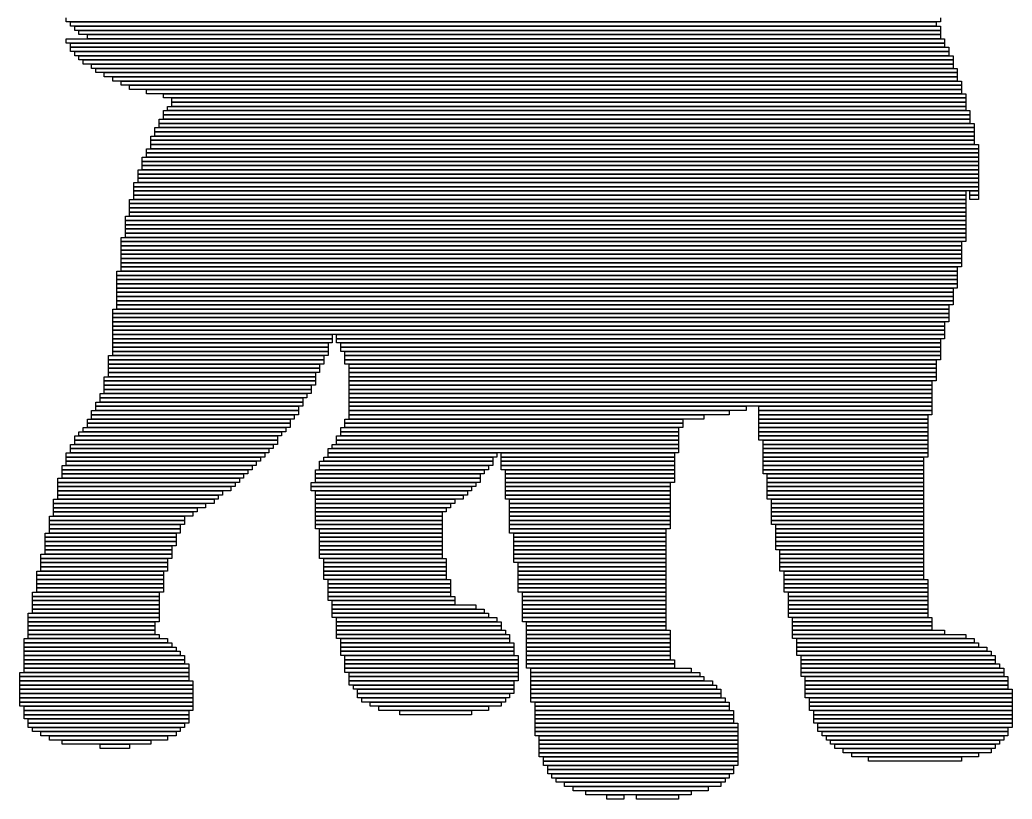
# Model space of a CAD drawing. Extents: x 379 to 645, y 318 to 706.
# Drawn here: x 379 to 614, y 318 to 502.5 of the extents above; entities that cross this region are included whole.
import ezdxf

# ---------------------------------------------------------------- set-up
doc = ezdxf.new("R2010")
doc.units = 0

msp = doc.modelspace()

# ---------------------------------------------------------------- linework, layer by layer
for p, q in [((390, 502), (390, 503)), ((597, 503), (597, 502)), ((597, 502), (390, 502)), ((391, 502), (596, 502)), ((391, 501), (391, 502)), ((596, 501), (391, 501)), ((392, 501), (597, 501)), ((392, 500), (392, 501)), ((596, 502), (596, 501)), ((597, 501), (597, 500)), ((597, 500), (392, 500)), ((393, 500), (597, 500)), ((393, 499), (393, 500)), ((597, 499), (393, 499)), ((395, 499), (597, 499)), ((395, 498), (395, 499)), ((597, 500), (597, 499)), ((597, 499), (597, 498)), ((390, 498), (598, 498)), ((390, 497), (390, 498)), ((598, 497), (390, 497)), ((391, 497), (598, 497)), ((391, 496), (391, 497)), ((598, 496), (391, 496)), ((391, 496), (599, 496)), ((391, 495), (391, 496)), ((597, 498), (395, 498)), ((598, 498), (598, 497)), ((598, 497), (598, 496)), ((599, 496), (599, 495)), ((599, 495), (391, 495)), ((392, 495), (599, 495)), ((392, 494), (392, 495)), ((599, 494), (392, 494)), ((393, 494), (600, 494)), ((393, 493), (393, 494)), ((599, 495), (599, 494)), ((600, 494), (600, 493)), ((600, 493), (393, 493)), ((394, 493), (600, 493)), ((394, 492), (394, 493)), ((600, 492), (394, 492)), ((396, 492), (600, 492)), ((396, 491), (396, 492)), ((600, 493), (600, 492)), ((600, 492), (600, 491)), ((600, 491), (396, 491)), ((397, 491), (601, 491)), ((397, 490), (397, 491)), ((601, 490), (397, 490)), ((399, 490), (601, 490)), ((399, 489), (399, 490)), ((601, 489), (399, 489)), ((401, 489), (601, 489)), ((401, 488), (401, 489)), ((601, 491), (601, 490)), ((601, 490), (601, 489)), ((601, 489), (601, 488)), ((601, 488), (401, 488)), ((403, 488), (602, 488)), ((403, 487), (403, 488)), ((602, 487), (403, 487)), ((405, 487), (602, 487)), ((405, 486), (405, 487)), ((602, 488), (602, 487)), ((602, 487), (602, 486)), ((602, 486), (405, 486)), ((409, 486), (602, 486)), ((409, 485), (409, 486)), ((602, 485), (409, 485)), ((413, 485), (603, 485)), ((413, 484), (413, 485)), ((602, 486), (602, 485)), ((603, 485), (603, 484)), ((603, 484), (413, 484)), ((414, 482), (603, 482)), ((414, 481), (414, 482)), ((415, 484), (603, 484)), ((415, 483), (415, 484)), ((603, 483), (415, 483)), ((415, 483), (603, 483)), ((415, 482), (415, 483)), ((603, 482), (415, 482)), ((603, 484), (603, 483)), ((603, 483), (603, 482)), ((603, 482), (603, 481)), ((413, 481), (604, 481)), ((413, 480), (413, 481)), ((604, 480), (413, 480)), ((413, 480), (604, 480)), ((413, 479), (413, 480)), ((603, 481), (414, 481)), ((604, 481), (604, 480)), ((604, 480), (604, 479)), ((412, 479), (604, 479)), ((412, 478), (412, 479)), ((604, 478), (412, 478)), ((412, 478), (605, 478)), ((412, 477), (412, 478)), ((604, 479), (413, 479)), ((604, 479), (604, 478)), ((605, 478), (605, 477)), ((410, 475), (605, 475)), ((410, 474), (410, 475)), ((411, 477), (605, 477)), ((411, 476), (411, 477)), ((605, 476), (411, 476)), ((411, 476), (605, 476)), ((411, 475), (411, 476)), ((605, 475), (411, 475)), ((605, 477), (412, 477)), ((605, 477), (605, 476)), ((605, 476), (605, 475)), ((605, 475), (605, 474)), ((605, 474), (410, 474)), ((410, 474), (605, 474)), ((410, 473), (410, 474)), ((605, 473), (410, 473)), ((410, 473), (606, 473)), ((410, 472), (410, 473)), ((605, 474), (605, 473)), ((606, 473), (606, 472)), ((408, 470), (606, 470)), ((408, 469), (408, 470)), ((409, 472), (606, 472)), ((409, 471), (409, 472)), ((606, 471), (409, 471)), ((409, 471), (606, 471)), ((409, 470), (409, 471)), ((606, 470), (409, 470)), ((606, 472), (410, 472)), ((606, 472), (606, 471)), ((606, 471), (606, 470)), ((606, 470), (606, 469)), ((606, 469), (408, 469)), ((408, 469), (606, 469)), ((408, 468), (408, 469)), ((606, 468), (408, 468)), ((408, 468), (606, 468)), ((408, 467), (408, 468)), ((606, 469), (606, 468)), ((606, 468), (606, 467)), ((407, 467), (606, 467)), ((407, 466), (407, 467)), ((606, 466), (407, 466)), ((407, 466), (606, 466)), ((407, 465), (407, 466)), ((606, 467), (408, 467)), ((606, 467), (606, 466)), ((606, 466), (606, 465)), ((406, 464), (606, 464)), ((406, 463), (406, 464)), ((606, 463), (406, 463)), ((406, 463), (606, 463)), ((406, 462), (406, 463)), ((606, 465), (407, 465)), ((407, 465), (606, 465)), ((407, 464), (407, 465)), ((606, 464), (407, 464)), ((606, 465), (606, 464)), ((606, 464), (606, 463)), ((606, 463), (606, 462)), ((606, 462), (406, 462)), ((406, 462), (603, 462)), ((406, 461), (406, 462)), ((603, 461), (406, 461)), ((406, 461), (603, 461)), ((406, 460), (406, 461)), ((603, 462), (603, 461)), ((603, 461), (603, 460)), ((604, 462), (606, 462)), ((604, 461), (604, 462)), ((606, 461), (604, 461)), ((604, 461), (606, 461)), ((604, 460), (604, 461)), ((606, 462), (606, 461)), ((606, 461), (606, 460)), ((405, 460), (603, 460)), ((405, 459), (405, 460)), ((603, 459), (405, 459)), ((405, 459), (603, 459)), ((405, 458), (405, 459)), ((603, 460), (406, 460)), ((603, 460), (603, 459)), ((603, 459), (603, 458)), ((606, 460), (604, 460)), ((404, 456), (603, 456)), ((404, 455), (404, 456)), ((603, 458), (405, 458)), ((405, 458), (603, 458)), ((405, 457), (405, 458)), ((603, 457), (405, 457)), ((405, 457), (603, 457)), ((405, 456), (405, 457)), ((603, 456), (405, 456)), ((603, 458), (603, 457)), ((603, 457), (603, 456)), ((603, 456), (603, 455)), ((603, 455), (404, 455)), ((404, 455), (603, 455)), ((404, 454), (404, 455)), ((603, 454), (404, 454)), ((404, 454), (603, 454)), ((404, 453), (404, 454)), ((603, 455), (603, 454)), ((603, 454), (603, 453)), ((603, 453), (404, 453)), ((404, 453), (603, 453)), ((404, 452), (404, 453)), ((603, 452), (404, 452)), ((404, 452), (603, 452)), ((404, 451), (404, 452)), ((603, 453), (603, 452)), ((603, 452), (603, 451)), ((403, 451), (603, 451)), ((403, 450), (403, 451)), ((603, 450), (403, 450)), ((403, 450), (602, 450)), ((403, 449), (403, 450)), ((602, 449), (403, 449)), ((403, 449), (602, 449)), ((403, 448), (403, 449)), ((603, 451), (404, 451)), ((602, 450), (602, 449)), ((602, 449), (602, 448)), ((603, 451), (603, 450)), ((602, 448), (403, 448)), ((403, 448), (602, 448)), ((403, 447), (403, 448)), ((602, 447), (403, 447)), ((403, 447), (602, 447)), ((403, 446), (403, 447)), ((602, 448), (602, 447)), ((602, 447), (602, 446)), ((602, 446), (403, 446)), ((403, 446), (602, 446)), ((403, 445), (403, 446)), ((602, 445), (403, 445)), ((403, 445), (602, 445)), ((403, 444), (403, 445)), ((602, 446), (602, 445)), ((602, 445), (602, 444)), ((402, 443), (601, 443)), ((402, 442), (402, 443)), ((601, 442), (402, 442)), ((402, 442), (601, 442)), ((402, 441), (402, 442)), ((602, 444), (403, 444)), ((403, 444), (601, 444)), ((403, 443), (403, 444)), ((601, 443), (403, 443)), ((601, 444), (601, 443)), ((601, 443), (601, 442)), ((601, 442), (601, 441)), ((601, 441), (402, 441)), ((402, 441), (601, 441)), ((402, 440), (402, 441)), ((601, 440), (402, 440)), ((402, 440), (601, 440)), ((402, 439), (402, 440)), ((601, 441), (601, 440)), ((601, 440), (601, 439)), ((601, 439), (402, 439)), ((402, 439), (600, 439)), ((402, 438), (402, 439)), ((600, 438), (402, 438)), ((402, 438), (600, 438)), ((402, 437), (402, 438)), ((600, 439), (600, 438)), ((600, 438), (600, 437)), ((600, 437), (402, 437)), ((402, 437), (600, 437)), ((402, 436), (402, 437)), ((600, 436), (402, 436)), ((402, 436), (600, 436)), ((402, 435), (402, 436)), ((600, 435), (402, 435)), ((402, 435), (599, 435)), ((402, 434), (402, 435)), ((599, 435), (599, 434)), ((600, 437), (600, 436)), ((600, 436), (600, 435)), ((401, 434), (599, 434)), ((401, 433), (401, 434)), ((599, 433), (401, 433)), ((401, 433), (599, 433)), ((401, 432), (401, 433)), ((599, 434), (402, 434)), ((599, 434), (599, 433)), ((599, 433), (599, 432)), ((599, 432), (401, 432)), ((401, 432), (599, 432)), ((401, 431), (401, 432)), ((599, 431), (401, 431)), ((401, 431), (598, 431)), ((401, 430), (401, 431)), ((598, 431), (598, 430)), ((599, 432), (599, 431)), ((598, 430), (401, 430)), ((401, 430), (598, 430)), ((401, 429), (401, 430)), ((598, 429), (401, 429)), ((401, 429), (598, 429)), ((401, 428), (401, 429)), ((598, 428), (401, 428)), ((401, 428), (453, 428)), ((401, 427), (401, 428)), ((453, 428), (453, 427)), ((454, 428), (598, 428)), ((454, 427), (454, 428)), ((598, 430), (598, 429)), ((598, 429), (598, 428)), ((598, 428), (598, 427)), ((453, 427), (401, 427)), ((401, 427), (453, 427)), ((401, 426), (401, 427)), ((453, 426), (401, 426)), ((401, 426), (452, 426)), ((401, 425), (401, 426)), ((452, 426), (452, 425)), ((453, 427), (453, 426)), ((598, 427), (454, 427)), ((454, 427), (597, 427)), ((454, 426), (454, 427)), ((597, 426), (454, 426)), ((455, 426), (597, 426)), ((455, 425), (455, 426)), ((597, 427), (597, 426)), ((597, 426), (597, 425)), ((400, 423), (451, 423)), ((400, 422), (400, 423)), ((452, 425), (401, 425)), ((401, 425), (452, 425)), ((401, 424), (401, 425)), ((452, 424), (401, 424)), ((401, 424), (452, 424)), ((401, 423), (401, 424)), ((452, 423), (401, 423)), ((451, 423), (451, 422)), ((452, 425), (452, 424)), ((452, 424), (452, 423)), ((597, 425), (455, 425)), ((455, 425), (597, 425)), ((455, 424), (455, 425)), ((597, 424), (455, 424)), ((456, 424), (597, 424)), ((456, 423), (456, 424)), ((597, 423), (456, 423)), ((456, 423), (597, 423)), ((456, 422), (456, 423)), ((597, 425), (597, 424)), ((597, 424), (597, 423)), ((597, 423), (597, 422)), ((451, 422), (400, 422)), ((400, 422), (451, 422)), ((400, 421), (400, 422)), ((451, 421), (400, 421)), ((400, 421), (450, 421)), ((400, 420), (400, 421)), ((450, 421), (450, 420)), ((451, 422), (451, 421)), ((597, 422), (456, 422)), ((456, 422), (596, 422)), ((456, 421), (456, 422)), ((596, 421), (456, 421)), ((457, 421), (596, 421)), ((457, 420), (457, 421)), ((596, 422), (596, 421)), ((596, 421), (596, 420)), ((450, 420), (400, 420)), ((400, 420), (450, 420)), ((400, 419), (400, 420)), ((450, 419), (400, 419)), ((400, 419), (449, 419)), ((400, 418), (400, 419)), ((449, 419), (449, 418)), ((450, 420), (450, 419)), ((596, 420), (457, 420)), ((457, 420), (596, 420)), ((457, 419), (457, 420)), ((596, 419), (457, 419)), ((457, 419), (596, 419)), ((457, 418), (457, 419)), ((596, 420), (596, 419)), ((596, 419), (596, 418)), ((399, 418), (449, 418)), ((399, 417), (399, 418)), ((449, 417), (399, 417)), ((399, 417), (449, 417)), ((399, 416), (399, 417)), ((449, 416), (399, 416)), ((399, 416), (448, 416)), ((399, 415), (399, 416)), ((449, 418), (400, 418)), ((448, 416), (448, 415)), ((449, 418), (449, 417)), ((449, 417), (449, 416)), ((596, 418), (457, 418)), ((457, 418), (596, 418)), ((457, 417), (457, 418)), ((596, 417), (457, 417)), ((457, 417), (595, 417)), ((457, 416), (457, 417)), ((595, 416), (457, 416)), ((457, 416), (595, 416)), ((457, 415), (457, 416)), ((595, 417), (595, 416)), ((595, 416), (595, 415)), ((596, 418), (596, 417)), ((398, 414), (447, 414)), ((398, 413), (398, 414)), ((448, 415), (399, 415)), ((399, 415), (448, 415)), ((399, 414), (399, 415)), ((448, 414), (399, 414)), ((447, 414), (447, 413)), ((448, 415), (448, 414)), ((595, 415), (457, 415)), ((457, 415), (595, 415)), ((457, 414), (457, 415)), ((595, 414), (457, 414)), ((457, 414), (595, 414)), ((457, 413), (457, 414)), ((595, 415), (595, 414)), ((595, 414), (595, 413)), ((397, 412), (446, 412)), ((397, 411), (397, 412)), ((447, 413), (398, 413)), ((398, 413), (446, 413)), ((398, 412), (398, 413)), ((446, 412), (398, 412)), ((446, 413), (446, 412)), ((446, 412), (446, 411)), ((595, 413), (457, 413)), ((457, 413), (595, 413)), ((457, 412), (457, 413)), ((595, 412), (457, 412)), ((457, 412), (595, 412)), ((457, 411), (457, 412)), ((595, 413), (595, 412)), ((595, 412), (595, 411)), ((396, 410), (445, 410)), ((396, 409), (396, 410)), ((445, 409), (396, 409)), ((396, 409), (444, 409)), ((396, 408), (396, 409)), ((446, 411), (397, 411)), ((397, 411), (445, 411)), ((397, 410), (397, 411)), ((445, 410), (397, 410)), ((444, 409), (444, 408)), ((445, 411), (445, 410)), ((445, 410), (445, 409)), ((595, 411), (457, 411)), ((457, 411), (551, 411)), ((457, 410), (457, 411)), ((551, 410), (457, 410)), ((457, 410), (547, 410)), ((457, 409), (457, 410)), ((547, 409), (457, 409)), ((457, 409), (541, 409)), ((457, 408), (457, 409)), ((541, 409), (541, 408)), ((547, 410), (547, 409)), ((551, 411), (551, 410)), ((554, 411), (595, 411)), ((554, 410), (554, 411)), ((595, 410), (554, 410)), ((554, 410), (595, 410)), ((554, 409), (554, 410)), ((595, 409), (554, 409)), ((554, 409), (594, 409)), ((554, 408), (554, 409)), ((594, 409), (594, 408)), ((595, 411), (595, 410)), ((595, 410), (595, 409)), ((395, 408), (443, 408)), ((395, 407), (395, 408)), ((443, 407), (395, 407)), ((395, 407), (443, 407)), ((395, 406), (395, 407)), ((444, 408), (396, 408)), ((443, 408), (443, 407)), ((443, 407), (443, 406)), ((456, 408), (536, 408)), ((456, 407), (456, 408)), ((536, 407), (456, 407)), ((456, 407), (536, 407)), ((456, 406), (456, 407)), ((541, 408), (457, 408)), ((536, 408), (536, 407)), ((536, 407), (536, 406)), ((594, 408), (554, 408)), ((554, 408), (594, 408)), ((554, 407), (554, 408)), ((594, 407), (554, 407)), ((554, 407), (594, 407)), ((554, 406), (554, 407)), ((594, 408), (594, 407)), ((594, 407), (594, 406)), ((393, 405), (441, 405)), ((393, 404), (393, 405)), ((394, 406), (442, 406)), ((394, 405), (394, 406)), ((442, 405), (394, 405)), ((443, 406), (395, 406)), ((441, 405), (441, 404)), ((442, 406), (442, 405)), ((455, 406), (535, 406)), ((455, 405), (455, 406)), ((535, 405), (455, 405)), ((455, 405), (535, 405)), ((455, 404), (455, 405)), ((536, 406), (456, 406)), ((535, 406), (535, 405)), ((535, 405), (535, 404)), ((594, 406), (554, 406)), ((554, 406), (594, 406)), ((554, 405), (554, 406)), ((594, 405), (554, 405)), ((554, 405), (594, 405)), ((554, 404), (554, 405)), ((594, 406), (594, 405)), ((594, 405), (594, 404)), ((391, 402), (439, 402)), ((391, 401), (391, 402)), ((392, 404), (440, 404)), ((392, 403), (392, 404)), ((440, 403), (392, 403)), ((392, 403), (440, 403)), ((392, 402), (392, 403)), ((440, 402), (392, 402)), ((441, 404), (393, 404)), ((439, 402), (439, 401)), ((440, 404), (440, 403)), ((440, 403), (440, 402)), ((453, 402), (535, 402)), ((453, 401), (453, 402)), ((454, 404), (535, 404)), ((454, 403), (454, 404)), ((535, 403), (454, 403)), ((454, 403), (535, 403)), ((454, 402), (454, 403)), ((535, 402), (454, 402)), ((535, 404), (455, 404)), ((535, 404), (535, 403)), ((535, 403), (535, 402)), ((535, 402), (535, 401)), ((594, 404), (554, 404)), ((554, 404), (594, 404)), ((554, 403), (554, 404)), ((594, 403), (554, 403)), ((555, 403), (594, 403)), ((555, 402), (555, 403)), ((594, 402), (555, 402)), ((555, 402), (594, 402)), ((555, 401), (555, 402)), ((594, 404), (594, 403)), ((594, 403), (594, 402)), ((594, 402), (594, 401)), ((390, 400), (437, 400)), ((390, 399), (390, 400)), ((439, 401), (391, 401)), ((391, 401), (438, 401)), ((391, 400), (391, 401)), ((438, 400), (391, 400)), ((437, 400), (437, 399)), ((438, 401), (438, 400)), ((452, 401), (535, 401)), ((452, 400), (452, 401)), ((535, 400), (452, 400)), ((452, 400), (492, 400)), ((452, 399), (452, 400)), ((535, 401), (453, 401)), ((492, 400), (492, 399)), ((493, 400), (534, 400)), ((493, 399), (493, 400)), ((534, 400), (534, 399)), ((535, 401), (535, 400)), ((594, 401), (555, 401)), ((555, 401), (594, 401)), ((555, 400), (555, 401)), ((594, 400), (555, 400)), ((555, 400), (594, 400)), ((555, 399), (555, 400)), ((594, 401), (594, 400)), ((594, 400), (594, 399)), ((437, 399), (390, 399)), ((390, 399), (436, 399)), ((390, 398), (390, 399)), ((436, 398), (390, 398)), ((390, 398), (435, 398)), ((390, 397), (390, 398)), ((435, 398), (435, 397)), ((436, 399), (436, 398)), ((450, 398), (491, 398)), ((450, 397), (450, 398)), ((451, 399), (491, 399)), ((451, 398), (451, 399)), ((491, 398), (451, 398)), ((492, 399), (452, 399)), ((491, 399), (491, 398)), ((491, 398), (491, 397)), ((534, 399), (493, 399)), ((493, 399), (534, 399)), ((493, 398), (493, 399)), ((534, 398), (493, 398)), ((493, 398), (534, 398)), ((493, 397), (493, 398)), ((534, 399), (534, 398)), ((534, 398), (534, 397)), ((594, 399), (555, 399)), ((555, 399), (593, 399)), ((555, 398), (555, 399)), ((593, 398), (555, 398)), ((555, 398), (593, 398)), ((555, 397), (555, 398)), ((593, 399), (593, 398)), ((593, 398), (593, 397)), ((389, 397), (434, 397)), ((389, 396), (389, 397)), ((434, 396), (389, 396)), ((389, 396), (433, 396)), ((389, 395), (389, 396)), ((433, 395), (389, 395)), ((389, 395), (432, 395)), ((389, 394), (389, 395)), ((435, 397), (390, 397)), ((432, 395), (432, 394)), ((433, 396), (433, 395)), ((434, 397), (434, 396)), ((449, 396), (489, 396)), ((449, 395), (449, 396)), ((489, 395), (449, 395)), ((449, 395), (488, 395)), ((449, 394), (449, 395)), ((491, 397), (450, 397)), ((450, 397), (490, 397)), ((450, 396), (450, 397)), ((490, 396), (450, 396)), ((488, 395), (488, 394)), ((489, 396), (489, 395)), ((490, 397), (490, 396)), ((534, 397), (493, 397)), ((493, 397), (534, 397)), ((493, 396), (493, 397)), ((534, 396), (493, 396)), ((494, 396), (534, 396)), ((494, 395), (494, 396)), ((534, 395), (494, 395)), ((494, 395), (534, 395)), ((494, 394), (494, 395)), ((534, 397), (534, 396)), ((534, 396), (534, 395)), ((534, 395), (534, 394)), ((593, 397), (555, 397)), ((555, 397), (593, 397)), ((555, 396), (555, 397)), ((593, 396), (555, 396)), ((555, 396), (593, 396)), ((555, 395), (555, 396)), ((593, 395), (555, 395)), ((556, 395), (593, 395)), ((556, 394), (556, 395)), ((593, 397), (593, 396)), ((593, 396), (593, 395)), ((593, 395), (593, 394)), ((388, 394), (431, 394)), ((388, 393), (388, 394)), ((431, 393), (388, 393)), ((388, 393), (430, 393)), ((388, 392), (388, 393)), ((432, 394), (389, 394)), ((430, 393), (430, 392)), ((431, 394), (431, 393)), ((448, 393), (487, 393)), ((448, 392), (448, 393)), ((488, 394), (449, 394)), ((449, 394), (488, 394)), ((449, 393), (449, 394)), ((488, 393), (449, 393)), ((487, 393), (487, 392)), ((488, 394), (488, 393)), ((534, 394), (494, 394)), ((494, 394), (534, 394)), ((494, 393), (494, 394)), ((534, 393), (494, 393)), ((494, 393), (533, 393)), ((494, 392), (494, 393)), ((533, 393), (533, 392)), ((534, 394), (534, 393)), ((593, 394), (556, 394)), ((556, 394), (593, 394)), ((556, 393), (556, 394)), ((593, 393), (556, 393)), ((556, 393), (593, 393)), ((556, 392), (556, 393)), ((593, 394), (593, 393)), ((593, 393), (593, 392)), ((430, 392), (388, 392)), ((388, 392), (429, 392)), ((388, 391), (388, 392)), ((429, 391), (388, 391)), ((388, 391), (427, 391)), ((388, 390), (388, 391)), ((427, 391), (427, 390)), ((429, 392), (429, 391)), ((487, 392), (448, 392)), ((448, 392), (486, 392)), ((448, 391), (448, 392)), ((486, 391), (448, 391)), ((449, 391), (485, 391)), ((449, 390), (449, 391)), ((485, 391), (485, 390)), ((486, 392), (486, 391)), ((533, 392), (494, 392)), ((494, 392), (533, 392)), ((494, 391), (494, 392)), ((533, 391), (494, 391)), ((494, 391), (533, 391)), ((494, 390), (494, 391)), ((533, 392), (533, 391)), ((533, 391), (533, 390)), ((593, 392), (556, 392)), ((556, 392), (593, 392)), ((556, 391), (556, 392)), ((593, 391), (556, 391)), ((556, 391), (593, 391)), ((556, 390), (556, 391)), ((593, 392), (593, 391)), ((593, 391), (593, 390)), ((387, 389), (425, 389)), ((387, 388), (387, 389)), ((425, 388), (387, 388)), ((387, 388), (423, 388)), ((387, 387), (387, 388)), ((427, 390), (388, 390)), ((388, 390), (426, 390)), ((388, 389), (388, 390)), ((426, 389), (388, 389)), ((423, 388), (423, 387)), ((425, 389), (425, 388)), ((426, 390), (426, 389)), ((485, 390), (449, 390)), ((449, 390), (484, 390)), ((449, 389), (449, 390)), ((484, 389), (449, 389)), ((449, 389), (482, 389)), ((449, 388), (449, 389)), ((482, 388), (449, 388)), ((449, 388), (481, 388)), ((449, 387), (449, 388)), ((481, 388), (481, 387)), ((482, 389), (482, 388)), ((484, 390), (484, 389)), ((533, 390), (494, 390)), ((494, 390), (533, 390)), ((494, 389), (494, 390)), ((533, 389), (494, 389)), ((495, 389), (533, 389)), ((495, 388), (495, 389)), ((533, 388), (495, 388)), ((495, 388), (533, 388)), ((495, 387), (495, 388)), ((533, 390), (533, 389)), ((533, 389), (533, 388)), ((533, 388), (533, 387)), ((593, 390), (556, 390)), ((556, 390), (593, 390)), ((556, 389), (556, 390)), ((593, 389), (556, 389)), ((557, 389), (593, 389)), ((557, 388), (557, 389)), ((593, 388), (557, 388)), ((557, 388), (593, 388)), ((557, 387), (557, 388)), ((593, 390), (593, 389)), ((593, 389), (593, 388)), ((593, 388), (593, 387)), ((423, 387), (387, 387)), ((387, 387), (421, 387)), ((387, 386), (387, 387)), ((421, 386), (387, 386)), ((387, 386), (420, 386)), ((387, 385), (387, 386)), ((420, 386), (420, 385)), ((421, 387), (421, 386)), ((481, 387), (449, 387)), ((449, 387), (480, 387)), ((449, 386), (449, 387)), ((480, 386), (449, 386)), ((449, 386), (479, 386)), ((449, 385), (449, 386)), ((479, 386), (479, 385)), ((480, 387), (480, 386)), ((533, 387), (495, 387)), ((495, 387), (533, 387)), ((495, 386), (495, 387)), ((533, 386), (495, 386)), ((495, 386), (533, 386)), ((495, 385), (495, 386)), ((533, 387), (533, 386)), ((533, 386), (533, 385)), ((593, 387), (557, 387)), ((557, 387), (593, 387)), ((557, 386), (557, 387)), ((593, 386), (557, 386)), ((557, 386), (593, 386)), ((557, 385), (557, 386)), ((593, 387), (593, 386)), ((593, 386), (593, 385)), ((386, 385), (418, 385)), ((386, 384), (386, 385)), ((418, 384), (386, 384)), ((386, 384), (418, 384)), ((386, 383), (386, 384)), ((420, 385), (387, 385)), ((418, 385), (418, 384)), ((418, 384), (418, 383)), ((479, 385), (449, 385)), ((449, 385), (479, 385)), ((449, 384), (449, 385)), ((479, 384), (449, 384)), ((449, 384), (479, 384)), ((449, 383), (449, 384)), ((479, 385), (479, 384)), ((479, 384), (479, 383)), ((533, 385), (495, 385)), ((495, 385), (533, 385)), ((495, 384), (495, 385)), ((533, 384), (495, 384)), ((495, 384), (533, 384)), ((495, 383), (495, 384)), ((533, 385), (533, 384)), ((533, 384), (533, 383)), ((593, 385), (557, 385)), ((557, 385), (593, 385)), ((557, 384), (557, 385)), ((593, 384), (557, 384)), ((557, 384), (593, 384)), ((557, 383), (557, 384)), ((593, 385), (593, 384)), ((593, 384), (593, 383)), ((385, 381), (416, 381)), ((385, 380), (385, 381)), ((418, 383), (386, 383)), ((386, 383), (417, 383)), ((386, 382), (386, 383)), ((417, 382), (386, 382)), ((386, 382), (417, 382)), ((386, 381), (386, 382)), ((417, 381), (386, 381)), ((416, 381), (416, 380)), ((417, 383), (417, 382)), ((417, 382), (417, 381)), ((479, 383), (449, 383)), ((449, 383), (479, 383)), ((449, 382), (449, 383)), ((479, 382), (449, 382)), ((450, 382), (479, 382)), ((450, 381), (450, 382)), ((479, 381), (450, 381)), ((450, 381), (479, 381)), ((450, 380), (450, 381)), ((479, 383), (479, 382)), ((479, 382), (479, 381)), ((479, 381), (479, 380)), ((533, 383), (495, 383)), ((495, 383), (533, 383)), ((495, 382), (495, 383)), ((533, 382), (495, 382)), ((495, 382), (532, 382)), ((495, 381), (495, 382)), ((532, 381), (495, 381)), ((496, 381), (532, 381)), ((496, 380), (496, 381)), ((532, 382), (532, 381)), ((532, 381), (532, 380)), ((533, 383), (533, 382)), ((593, 383), (557, 383)), ((558, 383), (593, 383)), ((558, 382), (558, 383)), ((593, 382), (558, 382)), ((558, 382), (593, 382)), ((558, 381), (558, 382)), ((593, 381), (558, 381)), ((558, 381), (593, 381)), ((558, 380), (558, 381)), ((593, 383), (593, 382)), ((593, 382), (593, 381)), ((593, 381), (593, 380)), ((416, 380), (385, 380)), ((385, 380), (416, 380)), ((385, 379), (385, 380)), ((416, 379), (385, 379)), ((385, 379), (416, 379)), ((385, 378), (385, 379)), ((416, 380), (416, 379)), ((416, 379), (416, 378)), ((479, 380), (450, 380)), ((450, 380), (479, 380)), ((450, 379), (450, 380)), ((479, 379), (450, 379)), ((450, 379), (479, 379)), ((450, 378), (450, 379)), ((479, 380), (479, 379)), ((479, 379), (479, 378)), ((532, 380), (496, 380)), ((496, 380), (532, 380)), ((496, 379), (496, 380)), ((532, 379), (496, 379)), ((496, 379), (532, 379)), ((496, 378), (496, 379)), ((532, 380), (532, 379)), ((532, 379), (532, 378)), ((593, 380), (558, 380)), ((558, 380), (593, 380)), ((558, 379), (558, 380)), ((593, 379), (558, 379)), ((558, 379), (593, 379)), ((558, 378), (558, 379)), ((593, 380), (593, 379)), ((593, 379), (593, 378)), ((384, 376), (415, 376)), ((384, 375), (384, 376)), ((416, 378), (385, 378)), ((385, 378), (415, 378)), ((385, 377), (385, 378)), ((415, 377), (385, 377)), ((385, 377), (415, 377)), ((385, 376), (385, 377)), ((415, 376), (385, 376)), ((415, 378), (415, 377)), ((415, 377), (415, 376)), ((415, 376), (415, 375)), ((479, 378), (450, 378)), ((450, 378), (479, 378)), ((450, 377), (450, 378)), ((479, 377), (450, 377)), ((450, 377), (479, 377)), ((450, 376), (450, 377)), ((479, 376), (450, 376)), ((450, 376), (479, 376)), ((450, 375), (450, 376)), ((479, 378), (479, 377)), ((479, 377), (479, 376)), ((479, 376), (479, 375)), ((532, 378), (496, 378)), ((496, 378), (532, 378)), ((496, 377), (496, 378)), ((532, 377), (496, 377)), ((496, 377), (532, 377)), ((496, 376), (496, 377)), ((532, 376), (496, 376)), ((496, 376), (532, 376)), ((496, 375), (496, 376)), ((532, 378), (532, 377)), ((532, 377), (532, 376)), ((532, 376), (532, 375)), ((593, 378), (558, 378)), ((558, 378), (593, 378)), ((558, 377), (558, 378)), ((593, 377), (558, 377)), ((559, 377), (593, 377)), ((559, 376), (559, 377)), ((593, 376), (559, 376)), ((559, 376), (593, 376)), ((559, 375), (559, 376)), ((593, 378), (593, 377)), ((593, 377), (593, 376)), ((593, 376), (593, 375)), ((415, 375), (384, 375)), ((384, 375), (414, 375)), ((384, 374), (384, 375)), ((414, 374), (384, 374)), ((384, 374), (414, 374)), ((384, 373), (384, 374)), ((414, 375), (414, 374)), ((414, 374), (414, 373)), ((479, 375), (450, 375)), ((451, 375), (480, 375)), ((451, 374), (451, 375)), ((480, 374), (451, 374)), ((451, 374), (480, 374)), ((451, 373), (451, 374)), ((480, 375), (480, 374)), ((480, 374), (480, 373)), ((532, 375), (496, 375)), ((496, 375), (532, 375)), ((496, 374), (496, 375)), ((532, 374), (496, 374)), ((497, 374), (532, 374)), ((497, 373), (497, 374)), ((532, 375), (532, 374)), ((532, 374), (532, 373)), ((593, 375), (559, 375)), ((559, 375), (593, 375)), ((559, 374), (559, 375)), ((593, 374), (559, 374)), ((559, 374), (593, 374)), ((559, 373), (559, 374)), ((593, 375), (593, 374)), ((593, 374), (593, 373)), ((383, 372), (413, 372)), ((383, 371), (383, 372)), ((414, 373), (384, 373)), ((384, 373), (414, 373)), ((384, 372), (384, 373)), ((414, 372), (384, 372)), ((413, 372), (413, 371)), ((414, 373), (414, 372)), ((480, 373), (451, 373)), ((451, 373), (480, 373)), ((451, 372), (451, 373)), ((480, 372), (451, 372)), ((451, 372), (480, 372)), ((451, 371), (451, 372)), ((480, 373), (480, 372)), ((480, 372), (480, 371)), ((532, 373), (497, 373)), ((497, 373), (532, 373)), ((497, 372), (497, 373)), ((532, 372), (497, 372)), ((497, 372), (532, 372)), ((497, 371), (497, 372)), ((532, 373), (532, 372)), ((532, 372), (532, 371)), ((593, 373), (559, 373)), ((559, 373), (593, 373)), ((559, 372), (559, 373)), ((593, 372), (559, 372)), ((560, 372), (593, 372)), ((560, 371), (560, 372)), ((593, 373), (593, 372)), ((593, 372), (593, 371)), ((413, 371), (383, 371)), ((383, 371), (413, 371)), ((383, 370), (383, 371)), ((413, 370), (383, 370)), ((383, 370), (413, 370)), ((383, 369), (383, 370)), ((413, 369), (383, 369)), ((383, 369), (413, 369)), ((383, 368), (383, 369)), ((413, 371), (413, 370)), ((413, 370), (413, 369)), ((413, 369), (413, 368)), ((480, 371), (451, 371)), ((451, 371), (480, 371)), ((451, 370), (451, 371)), ((480, 370), (451, 370)), ((452, 370), (481, 370)), ((452, 369), (452, 370)), ((481, 369), (452, 369)), ((452, 369), (481, 369)), ((452, 368), (452, 369)), ((480, 371), (480, 370)), ((481, 370), (481, 369)), ((481, 369), (481, 368)), ((532, 371), (497, 371)), ((497, 371), (532, 371)), ((497, 370), (497, 371)), ((532, 370), (497, 370)), ((497, 370), (532, 370)), ((497, 369), (497, 370)), ((532, 369), (497, 369)), ((497, 369), (532, 369)), ((497, 368), (497, 369)), ((532, 371), (532, 370)), ((532, 370), (532, 369)), ((532, 369), (532, 368)), ((593, 371), (560, 371)), ((560, 371), (593, 371)), ((560, 370), (560, 371)), ((593, 370), (560, 370)), ((560, 370), (594, 370)), ((560, 369), (560, 370)), ((594, 369), (560, 369)), ((560, 369), (594, 369)), ((560, 368), (560, 369)), ((593, 371), (593, 370)), ((594, 370), (594, 369)), ((594, 369), (594, 368)), ((382, 367), (412, 367)), ((382, 366), (382, 367)), ((413, 368), (383, 368)), ((383, 368), (413, 368)), ((383, 367), (383, 368)), ((413, 367), (383, 367)), ((412, 367), (412, 366)), ((413, 368), (413, 367)), ((481, 368), (452, 368)), ((452, 368), (481, 368)), ((452, 367), (452, 368)), ((481, 367), (452, 367)), ((452, 367), (481, 367)), ((452, 366), (452, 367)), ((481, 368), (481, 367)), ((481, 367), (481, 366)), ((532, 368), (497, 368)), ((497, 368), (532, 368)), ((497, 367), (497, 368)), ((532, 367), (497, 367)), ((498, 367), (532, 367)), ((498, 366), (498, 367)), ((532, 368), (532, 367)), ((532, 367), (532, 366)), ((594, 368), (560, 368)), ((560, 368), (594, 368)), ((560, 367), (560, 368)), ((594, 367), (560, 367)), ((561, 367), (594, 367)), ((561, 366), (561, 367)), ((594, 368), (594, 367)), ((594, 367), (594, 366)), ((412, 366), (382, 366)), ((382, 366), (412, 366)), ((382, 365), (382, 366)), ((412, 365), (382, 365)), ((382, 365), (412, 365)), ((382, 364), (382, 365)), ((412, 366), (412, 365)), ((412, 365), (412, 364)), ((481, 366), (452, 366)), ((452, 366), (482, 366)), ((452, 365), (452, 366)), ((482, 365), (452, 365)), ((453, 365), (482, 365)), ((453, 364), (453, 365)), ((482, 366), (482, 365)), ((482, 365), (482, 364)), ((532, 366), (498, 366)), ((498, 366), (532, 366)), ((498, 365), (498, 366)), ((532, 365), (498, 365)), ((498, 365), (532, 365)), ((498, 364), (498, 365)), ((532, 366), (532, 365)), ((532, 365), (532, 364)), ((594, 366), (561, 366)), ((561, 366), (594, 366)), ((561, 365), (561, 366)), ((594, 365), (561, 365)), ((561, 365), (594, 365)), ((561, 364), (561, 365)), ((594, 366), (594, 365)), ((594, 365), (594, 364)), ((381, 362), (412, 362)), ((381, 361), (381, 362)), ((412, 364), (382, 364)), ((382, 364), (412, 364)), ((382, 363), (382, 364)), ((412, 363), (382, 363)), ((382, 363), (412, 363)), ((382, 362), (382, 363)), ((412, 362), (382, 362)), ((412, 364), (412, 363)), ((412, 363), (412, 362)), ((412, 362), (412, 361)), ((482, 364), (453, 364)), ((453, 364), (487, 364)), ((453, 363), (453, 364)), ((487, 363), (453, 363)), ((453, 363), (489, 363)), ((453, 362), (453, 363)), ((489, 362), (453, 362)), ((453, 362), (490, 362)), ((453, 361), (453, 362)), ((487, 364), (487, 363)), ((489, 363), (489, 362)), ((490, 362), (490, 361)), ((532, 364), (498, 364)), ((498, 364), (532, 364)), ((498, 363), (498, 364)), ((532, 363), (498, 363)), ((498, 363), (532, 363)), ((498, 362), (498, 363)), ((532, 362), (498, 362)), ((498, 362), (532, 362)), ((498, 361), (498, 362)), ((532, 364), (532, 363)), ((532, 363), (532, 362)), ((532, 362), (532, 361)), ((594, 364), (561, 364)), ((561, 364), (594, 364)), ((561, 363), (561, 364)), ((594, 363), (561, 363)), ((561, 363), (594, 363)), ((561, 362), (561, 363)), ((594, 362), (561, 362)), ((561, 362), (594, 362)), ((561, 361), (561, 362)), ((594, 364), (594, 363)), ((594, 363), (594, 362)), ((594, 362), (594, 361)), ((412, 361), (381, 361)), ((381, 361), (412, 361)), ((381, 360), (381, 361)), ((412, 360), (381, 360)), ((381, 360), (411, 360)), ((381, 359), (381, 360)), ((411, 360), (411, 359)), ((412, 361), (412, 360)), ((490, 361), (453, 361)), ((454, 361), (492, 361)), ((454, 360), (454, 361)), ((492, 360), (454, 360)), ((454, 360), (493, 360)), ((454, 359), (454, 360)), ((492, 361), (492, 360)), ((493, 360), (493, 359)), ((532, 361), (498, 361)), ((498, 361), (532, 361)), ((498, 360), (498, 361)), ((532, 360), (498, 360)), ((499, 360), (532, 360)), ((499, 359), (499, 360)), ((532, 361), (532, 360)), ((532, 360), (532, 359)), ((594, 361), (561, 361)), ((562, 361), (595, 361)), ((562, 360), (562, 361)), ((595, 360), (562, 360)), ((562, 360), (595, 360)), ((562, 359), (562, 360)), ((595, 361), (595, 360)), ((595, 360), (595, 359)), ((411, 359), (381, 359)), ((381, 359), (411, 359)), ((381, 358), (381, 359)), ((411, 358), (381, 358)), ((381, 358), (411, 358)), ((381, 357), (381, 358)), ((411, 359), (411, 358)), ((411, 358), (411, 357)), ((493, 359), (454, 359)), ((454, 359), (493, 359)), ((454, 358), (454, 359)), ((493, 358), (454, 358)), ((454, 358), (494, 358)), ((454, 357), (454, 358)), ((493, 359), (493, 358)), ((494, 358), (494, 357)), ((532, 359), (499, 359)), ((499, 359), (532, 359)), ((499, 358), (499, 359)), ((532, 358), (499, 358)), ((499, 358), (533, 358)), ((499, 357), (499, 358)), ((532, 359), (532, 358)), ((533, 358), (533, 357)), ((595, 359), (562, 359)), ((562, 359), (595, 359)), ((562, 358), (562, 359)), ((595, 358), (562, 358)), ((562, 358), (598, 358)), ((562, 357), (562, 358)), ((595, 359), (595, 358)), ((598, 358), (598, 357)), ((380, 356), (414, 356)), ((380, 355), (380, 356)), ((414, 355), (380, 355)), ((380, 355), (415, 355)), ((380, 354), (380, 355)), ((411, 357), (381, 357)), ((381, 357), (412, 357)), ((381, 356), (381, 357)), ((412, 356), (381, 356)), ((412, 357), (412, 356)), ((414, 356), (414, 355)), ((415, 355), (415, 354)), ((494, 357), (454, 357)), ((454, 357), (495, 357)), ((454, 356), (454, 357)), ((495, 356), (454, 356)), ((455, 356), (495, 356)), ((455, 355), (455, 356)), ((495, 355), (455, 355)), ((455, 355), (496, 355)), ((455, 354), (455, 355)), ((495, 357), (495, 356)), ((495, 356), (495, 355)), ((496, 355), (496, 354)), ((533, 357), (499, 357)), ((499, 357), (533, 357)), ((499, 356), (499, 357)), ((533, 356), (499, 356)), ((499, 356), (533, 356)), ((499, 355), (499, 356)), ((533, 355), (499, 355)), ((499, 355), (533, 355)), ((499, 354), (499, 355)), ((533, 357), (533, 356)), ((533, 356), (533, 355)), ((533, 355), (533, 354)), ((598, 357), (562, 357)), ((562, 357), (603, 357)), ((562, 356), (562, 357)), ((603, 356), (562, 356)), ((563, 356), (605, 356)), ((563, 355), (563, 356)), ((605, 355), (563, 355)), ((563, 355), (606, 355)), ((563, 354), (563, 355)), ((603, 357), (603, 356)), ((605, 356), (605, 355)), ((606, 355), (606, 354)), ((415, 354), (380, 354)), ((380, 354), (416, 354)), ((380, 353), (380, 354)), ((416, 353), (380, 353)), ((380, 353), (417, 353)), ((380, 352), (380, 353)), ((416, 354), (416, 353)), ((417, 353), (417, 352)), ((496, 354), (455, 354)), ((455, 354), (496, 354)), ((455, 353), (455, 354)), ((496, 353), (455, 353)), ((455, 353), (496, 353)), ((455, 352), (455, 353)), ((496, 354), (496, 353)), ((496, 353), (496, 352)), ((533, 354), (499, 354)), ((499, 354), (533, 354)), ((499, 353), (499, 354)), ((533, 353), (499, 353)), ((499, 353), (533, 353)), ((499, 352), (499, 353)), ((533, 354), (533, 353)), ((533, 353), (533, 352)), ((606, 354), (563, 354)), ((563, 354), (608, 354)), ((563, 353), (563, 354)), ((608, 353), (563, 353)), ((563, 353), (609, 353)), ((563, 352), (563, 353)), ((608, 354), (608, 353)), ((609, 353), (609, 352)), ((417, 352), (380, 352)), ((380, 352), (418, 352)), ((380, 351), (380, 352)), ((418, 351), (380, 351)), ((380, 351), (418, 351)), ((380, 350), (380, 351)), ((418, 352), (418, 351)), ((418, 351), (418, 350)), ((496, 352), (455, 352)), ((456, 352), (497, 352)), ((456, 351), (456, 352)), ((497, 351), (456, 351)), ((456, 351), (497, 351)), ((456, 350), (456, 351)), ((497, 352), (497, 351)), ((497, 351), (497, 350)), ((533, 352), (499, 352)), ((499, 352), (533, 352)), ((499, 351), (499, 352)), ((533, 351), (499, 351)), ((499, 351), (534, 351)), ((499, 350), (499, 351)), ((533, 352), (533, 351)), ((534, 351), (534, 350)), ((609, 352), (563, 352)), ((564, 352), (610, 352)), ((564, 351), (564, 352)), ((610, 351), (564, 351)), ((564, 351), (610, 351)), ((564, 350), (564, 351)), ((610, 352), (610, 351)), ((610, 351), (610, 350)), ((379, 348), (419, 348)), ((379, 347), (379, 348)), ((418, 350), (380, 350)), ((380, 350), (419, 350)), ((380, 349), (380, 350)), ((419, 349), (380, 349)), ((380, 349), (419, 349)), ((380, 348), (380, 349)), ((419, 348), (380, 348)), ((419, 350), (419, 349)), ((419, 349), (419, 348)), ((419, 348), (419, 347)), ((497, 350), (456, 350)), ((456, 350), (497, 350)), ((456, 349), (456, 350)), ((497, 349), (456, 349)), ((456, 349), (497, 349)), ((456, 348), (456, 349)), ((497, 348), (456, 348)), ((457, 348), (497, 348)), ((457, 347), (457, 348)), ((497, 350), (497, 349)), ((497, 349), (497, 348)), ((497, 348), (497, 347)), ((534, 350), (499, 350)), ((499, 350), (534, 350)), ((499, 349), (499, 350)), ((534, 349), (499, 349)), ((500, 349), (538, 349)), ((500, 348), (500, 349)), ((538, 348), (500, 348)), ((500, 348), (540, 348)), ((500, 347), (500, 348)), ((534, 350), (534, 349)), ((538, 349), (538, 348)), ((540, 348), (540, 347)), ((610, 350), (564, 350)), ((564, 350), (611, 350)), ((564, 349), (564, 350)), ((611, 349), (564, 349)), ((564, 349), (612, 349)), ((564, 348), (564, 349)), ((612, 348), (564, 348)), ((564, 348), (612, 348)), ((564, 347), (564, 348)), ((611, 350), (611, 349)), ((612, 349), (612, 348)), ((612, 348), (612, 347)), ((419, 347), (379, 347)), ((379, 347), (419, 347)), ((379, 346), (379, 347)), ((419, 346), (379, 346)), ((379, 346), (420, 346)), ((379, 345), (379, 346)), ((419, 347), (419, 346)), ((420, 346), (420, 345)), ((497, 347), (457, 347)), ((457, 347), (497, 347)), ((457, 346), (457, 347)), ((497, 346), (457, 346)), ((457, 346), (496, 346)), ((457, 345), (457, 346)), ((496, 346), (496, 345)), ((497, 347), (497, 346)), ((540, 347), (500, 347)), ((500, 347), (541, 347)), ((500, 346), (500, 347)), ((541, 346), (500, 346)), ((500, 346), (543, 346)), ((500, 345), (500, 346)), ((541, 347), (541, 346)), ((543, 346), (543, 345)), ((612, 347), (564, 347)), ((565, 347), (613, 347)), ((565, 346), (565, 347)), ((613, 346), (565, 346)), ((565, 346), (613, 346)), ((565, 345), (565, 346)), ((613, 347), (613, 346)), ((613, 346), (613, 345)), ((420, 345), (379, 345)), ((379, 345), (420, 345)), ((379, 344), (379, 345)), ((420, 344), (379, 344)), ((379, 344), (420, 344)), ((379, 343), (379, 344)), ((420, 345), (420, 344)), ((420, 344), (420, 343)), ((496, 345), (457, 345)), ((458, 345), (496, 345)), ((458, 344), (458, 345)), ((496, 344), (458, 344)), ((459, 344), (496, 344)), ((459, 343), (459, 344)), ((496, 345), (496, 344)), ((496, 344), (496, 343)), ((543, 345), (500, 345)), ((500, 345), (544, 345)), ((500, 344), (500, 345)), ((544, 344), (500, 344)), ((500, 344), (545, 344)), ((500, 343), (500, 344)), ((544, 345), (544, 344)), ((545, 344), (545, 343)), ((613, 345), (565, 345)), ((565, 345), (613, 345)), ((565, 344), (565, 345)), ((613, 344), (565, 344)), ((565, 344), (614, 344)), ((565, 343), (565, 344)), ((613, 345), (613, 344)), ((614, 344), (614, 343)), ((420, 343), (379, 343)), ((379, 343), (420, 343)), ((379, 342), (379, 343)), ((420, 342), (379, 342)), ((379, 342), (420, 342)), ((379, 341), (379, 342)), ((420, 341), (379, 341)), ((379, 341), (420, 341)), ((379, 340), (379, 341)), ((420, 343), (420, 342)), ((420, 342), (420, 341)), ((420, 341), (420, 340)), ((496, 343), (459, 343)), ((459, 343), (495, 343)), ((459, 342), (459, 343)), ((495, 342), (459, 342)), ((460, 342), (494, 342)), ((460, 341), (460, 342)), ((494, 341), (460, 341)), ((462, 341), (493, 341)), ((462, 340), (462, 341)), ((493, 341), (493, 340)), ((494, 342), (494, 341)), ((495, 343), (495, 342)), ((545, 343), (500, 343)), ((500, 343), (545, 343)), ((500, 342), (500, 343)), ((545, 342), (500, 342)), ((500, 342), (546, 342)), ((500, 341), (500, 342)), ((546, 341), (500, 341)), ((501, 341), (547, 341)), ((501, 340), (501, 341)), ((545, 343), (545, 342)), ((546, 342), (546, 341)), ((547, 341), (547, 340)), ((614, 343), (565, 343)), ((565, 343), (614, 343)), ((565, 342), (565, 343)), ((614, 342), (565, 342)), ((566, 342), (614, 342)), ((566, 341), (566, 342)), ((614, 341), (566, 341)), ((566, 341), (614, 341)), ((566, 340), (566, 341)), ((614, 343), (614, 342)), ((614, 342), (614, 341)), ((614, 341), (614, 340)), ((420, 340), (379, 340)), ((380, 340), (420, 340)), ((380, 339), (380, 340)), ((420, 339), (380, 339)), ((380, 339), (419, 339)), ((380, 338), (380, 339)), ((419, 339), (419, 338)), ((420, 340), (420, 339)), ((493, 340), (462, 340)), ((464, 340), (490, 340)), ((464, 339), (464, 340)), ((490, 339), (464, 339)), ((469, 339), (486, 339)), ((469, 338), (469, 339)), ((486, 339), (486, 338)), ((490, 340), (490, 339)), ((547, 340), (501, 340)), ((501, 340), (547, 340)), ((501, 339), (501, 340)), ((547, 339), (501, 339)), ((501, 339), (548, 339)), ((501, 338), (501, 339)), ((547, 340), (547, 339)), ((548, 339), (548, 338)), ((614, 340), (566, 340)), ((566, 340), (614, 340)), ((566, 339), (566, 340)), ((614, 339), (566, 339)), ((567, 339), (614, 339)), ((567, 338), (567, 339)), ((614, 340), (614, 339)), ((614, 339), (614, 338)), ((419, 338), (380, 338)), ((380, 338), (419, 338)), ((380, 337), (380, 338)), ((419, 337), (380, 337)), ((381, 337), (419, 337)), ((381, 336), (381, 337)), ((419, 338), (419, 337)), ((419, 337), (419, 336)), ((486, 338), (469, 338)), ((548, 338), (501, 338)), ((501, 338), (548, 338)), ((501, 337), (501, 338)), ((548, 337), (501, 337)), ((501, 337), (548, 337)), ((501, 336), (501, 337)), ((548, 338), (548, 337)), ((548, 337), (548, 336)), ((614, 338), (567, 338)), ((567, 338), (614, 338)), ((567, 337), (567, 338)), ((614, 337), (567, 337)), ((567, 337), (614, 337)), ((567, 336), (567, 337)), ((614, 338), (614, 337)), ((614, 337), (614, 336)), ((419, 336), (381, 336)), ((381, 336), (418, 336)), ((381, 335), (381, 336)), ((418, 335), (381, 335)), ((382, 335), (417, 335)), ((382, 334), (382, 335)), ((417, 334), (382, 334)), ((384, 334), (416, 334)), ((384, 333), (384, 334)), ((416, 334), (416, 333)), ((417, 335), (417, 334)), ((418, 336), (418, 335)), ((548, 336), (501, 336)), ((501, 336), (549, 336)), ((501, 335), (501, 336)), ((549, 335), (501, 335)), ((501, 335), (549, 335)), ((501, 334), (501, 335)), ((549, 334), (501, 334)), ((501, 334), (549, 334)), ((501, 333), (501, 334)), ((549, 336), (549, 335)), ((549, 335), (549, 334)), ((549, 334), (549, 333)), ((614, 336), (567, 336)), ((568, 336), (614, 336)), ((568, 335), (568, 336)), ((614, 335), (568, 335)), ((568, 335), (613, 335)), ((568, 334), (568, 335)), ((613, 334), (568, 334)), ((569, 334), (613, 334)), ((569, 333), (569, 334)), ((613, 335), (613, 334)), ((613, 334), (613, 333)), ((614, 336), (614, 335)), ((416, 333), (384, 333)), ((386, 333), (414, 333)), ((386, 332), (386, 333)), ((414, 332), (386, 332)), ((389, 332), (410, 332)), ((389, 331), (389, 332)), ((410, 332), (410, 331)), ((414, 333), (414, 332)), ((549, 333), (501, 333)), ((502, 333), (549, 333)), ((502, 332), (502, 333)), ((549, 332), (502, 332)), ((502, 332), (549, 332)), ((502, 331), (502, 332)), ((549, 333), (549, 332)), ((549, 332), (549, 331)), ((613, 333), (569, 333)), ((570, 333), (612, 333)), ((570, 332), (570, 333)), ((612, 332), (570, 332)), ((571, 332), (611, 332)), ((571, 331), (571, 332)), ((611, 332), (611, 331)), ((612, 333), (612, 332)), ((410, 331), (389, 331)), ((398, 331), (405, 331)), ((398, 330), (398, 331)), ((405, 330), (398, 330)), ((405, 331), (405, 330)), ((549, 331), (502, 331)), ((502, 331), (549, 331)), ((502, 330), (502, 331)), ((549, 330), (502, 330)), ((502, 330), (549, 330)), ((502, 329), (502, 330)), ((549, 329), (502, 329)), ((502, 329), (549, 329)), ((502, 328), (502, 329)), ((549, 331), (549, 330)), ((549, 330), (549, 329)), ((549, 329), (549, 328)), ((611, 331), (571, 331)), ((572, 331), (610, 331)), ((572, 330), (572, 331)), ((610, 330), (572, 330)), ((574, 330), (609, 330)), ((574, 329), (574, 330)), ((609, 329), (574, 329)), ((576, 329), (606, 329)), ((576, 328), (576, 329)), ((606, 329), (606, 328)), ((609, 330), (609, 329)), ((610, 331), (610, 330)), ((549, 328), (502, 328)), ((503, 328), (549, 328)), ((503, 327), (503, 328)), ((549, 327), (503, 327)), ((503, 327), (549, 327)), ((503, 326), (503, 327)), ((549, 328), (549, 327)), ((549, 327), (549, 326)), ((606, 328), (576, 328)), ((580, 328), (602, 328)), ((580, 327), (580, 328)), ((602, 327), (580, 327)), ((602, 328), (602, 327)), ((549, 326), (503, 326)), ((504, 326), (548, 326)), ((504, 325), (504, 326)), ((548, 325), (504, 325)), ((504, 325), (548, 325)), ((504, 324), (504, 325)), ((548, 326), (548, 325)), ((548, 325), (548, 324)), ((548, 324), (504, 324)), ((505, 324), (547, 324)), ((505, 323), (505, 324)), ((547, 323), (505, 323)), ((506, 323), (546, 323)), ((506, 322), (506, 323)), ((546, 322), (506, 322)), ((508, 322), (545, 322)), ((508, 321), (508, 322)), ((545, 322), (545, 321)), ((546, 323), (546, 322)), ((547, 324), (547, 323)), ((545, 321), (508, 321)), ((510, 321), (542, 321)), ((510, 320), (510, 321)), ((542, 320), (510, 320)), ((513, 320), (538, 320)), ((513, 319), (513, 320)), ((538, 320), (538, 319)), ((542, 321), (542, 320)), ((538, 319), (513, 319)), ((518, 319), (522, 319)), ((518, 318), (518, 319)), ((522, 318), (518, 318)), ((522, 319), (522, 318)), ((525, 319), (535, 319)), ((525, 318), (525, 319)), ((535, 318), (525, 318)), ((535, 319), (535, 318))]:
    msp.add_line(p, q)

doc.saveas('drawing.dxf')
